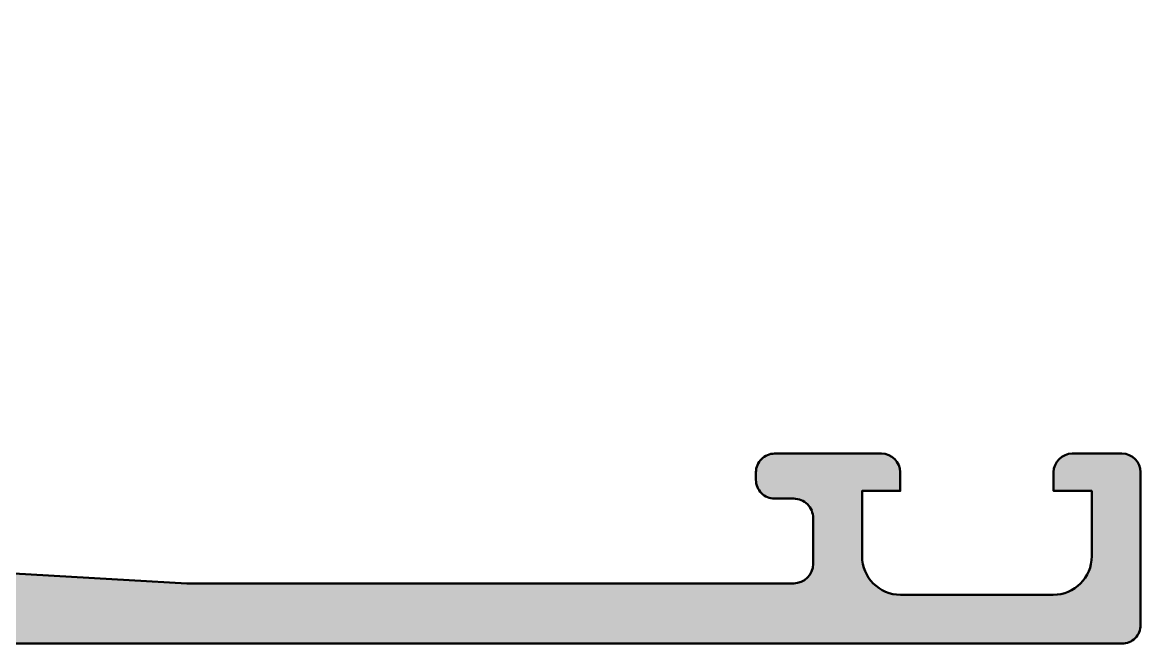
# Model space of a CAD drawing. Extents: x 0 to 69, y 0 to 90.
# Drawn here: x 39.69 to 68.99, y 0.01 to 16.29 of the extents above; entities that cross this region are included whole.
import ezdxf

# ---------------------------------------------------------------- set-up
doc = ezdxf.new("R2010")
doc.units = 0
doc.layers.add('0S-Alu contour', color=7, linetype='Continuous', lineweight=50)
doc.layers.add('0S-Alu hatch', color=252, linetype='Continuous', lineweight=25)

# ---------------------------------------------------------------- blocks, each defined once
blk = doc.blocks.new('345060__91DE6B4E_016F_4251_AE74_FF4E1AD7415A_')
at = {"layer": '0S-Alu hatch'}
h = blk.add_hatch(color=256, dxfattribs=at)
edge = h.paths.add_edge_path()
edge.add_arc((0.6999984032333144, 10.99998627631036), 0.4899862002051112, 180, 270.0000000000743)
edge.add_line((0.6999984032339497, 10.51000007610524), (6.500003635527265, 10.51000007630893))
edge.add_ellipse((6.500003635544024, 10.00000371565231), major_axis=(-0.5099963606566238, 0), ratio=1, start_angle=180, end_angle=270.0000000018827, ccw=False)
edge.add_line((7.009999996200646, 10.00000371565232), (7.009999996383241, 2.800022919192404))
edge.add_ellipse((5.999980085835121, 2.800022919194127), major_axis=(-1.010019910548119, 0), ratio=1, start_angle=90.00000000000767, end_angle=180, ccw=False)
edge.add_line((5.999980085835257, 1.790003008646007), (2.700012203218819, 1.790003008844213))
edge.add_ellipse((2.699981063762055, 2.799971869396139), major_axis=(-1.009968861031973, 0), ratio=1, start_angle=-0.0017909578662056447, end_angle=90.00176654896802, ccw=False)
edge.add_line((1.690012203223485, 2.800003439116957), (1.690012203218648, 4.4900000762957))
edge.add_line((1.690012203218648, 4.4900000762957), (1.104148215022432, 4.490000076295691))
edge.add_line((1.104148215022432, 4.490000076295691), (0.0099999999999907, 3.395859446246509))
edge.add_line((0.0099999999999907, 3.395859446246509), (0.01, 0.0099999999999909))
edge.add_line((0.01, 0.0099999999999909), (68.49999839414345, 0.0099999999867272))
edge.add_arc((68.49999839414346, 0.4999963568351112), 0.4899963568483841, 269.9999999999983, 360.0004159761844)
edge.add_line((68.98999475097894, 0.4999999142871391), (68.98999475099187, 4.500003715652372))
edge.add_arc((68.49999839033526, 4.500003715652355), 0.4899963606566047, 0, 89.9999999819175)
edge.add_line((68.4999983904899, 4.99000007630896), (67.19995618549201, 4.990000076705995))
edge.add_arc((67.19995618549353, 4.500050846644457), 0.489949230061538, 90.00000000017945, 180)
edge.add_line((66.71000695543201, 4.500050846642915), (66.71000695795836, 4.010000076295692))
edge.add_line((66.71000695795836, 4.010000076295692), (67.71000695800444, 4.010000076295692))
edge.add_line((67.71000695800444, 4.010000076295692), (67.71000695893893, 2.300046234168028))
edge.add_ellipse((66.69996373268366, 2.300046234165317), major_axis=(-1.010043226255277, 0), ratio=1, start_angle=90.00000000214987, end_angle=180, ccw=False)
edge.add_line((66.69996373272156, 1.290003007910041), (62.69996356972769, 1.290003008705006))
edge.add_ellipse((62.69996356972869, 2.299955806846226), major_axis=(-1.00995279814122, 0), ratio=1, start_angle=0, end_angle=89.99999999994321, ccw=False)
edge.add_line((61.69001077158747, 2.299955806847218), (61.69001077271376, 4.010000076295692))
edge.add_line((61.69001077271376, 4.010000076295692), (62.69001077275468, 4.010000076295692))
edge.add_line((62.69001077275468, 4.010000076295692), (62.69001077508214, 4.499951340569189))
edge.add_arc((62.19996203695695, 4.499951340545446), 0.4900487381251893, 0, 89.9999999988818)
edge.add_line((62.19996203696651, 4.990000078670635), (59.39997866218341, 4.990000076486136))
edge.add_arc((59.3999786621795, 4.500013876276467), 0.4899862002096694, 89.99999999954304, 180)
edge.add_line((58.90999246196983, 4.500013876686873), (58.90999246199434, 4.299990246478522))
edge.add_arc((59.39997958058471, 4.299990246477927), 0.4899871185903635, 180, 270.0000000007893)
edge.add_line((59.39997958059146, 3.810003127887563), (59.89998972128922, 3.810003128061016))
edge.add_ellipse((59.89998972129096, 3.300000387184165), major_axis=(-0.5100027408768506, 0), ratio=1, start_angle=180, end_angle=270.00000000019554, ccw=False)
edge.add_line((60.40999246216781, 3.300000387191899), (60.40999246217442, 2.09999479186318))
edge.add_ellipse((59.89999610150552, 2.099994791863156), major_axis=(-0.5099963606689002, 0), ratio=1, start_angle=90.00000000000318, end_angle=180, ccw=False)
edge.add_line((59.89999610150555, 1.589998431194252), (43.99971308514401, 1.589998431207495))
edge.add_line((43.99971308514401, 1.589998431207495), (37.94237358933306, 1.936131026493492))
edge.add_ellipse((37.99999317156722, 2.944476890856718), major_axis=(-1.009990791262604, 0), ratio=1, start_angle=0, end_angle=86.72952235317638, ccw=False)
edge.add_line((36.99000238030462, 2.944476890856525), (36.99000238037317, 10.09999855041686))
edge.add_ellipse((37.50000238037313, 10.09999855041682), major_axis=(-0.5099999999999625, 0), ratio=1, start_angle=269.99999999999443, end_angle=360, ccw=False)
edge.add_line((37.50000238037318, 10.60999855041679), (38.50000238037317, 10.60999855041678))
edge.add_arc((38.50000238037317, 11.0999985504168), 0.4900000000000198, 270, 360)
edge.add_line((38.9900023803732, 11.0999985504168), (38.99000238037321, 12.49262352509514))
edge.add_ellipse((39.07883882691626, 12.7675206682888), major_axis=(-0.2888950563274278, 0), ratio=1, start_angle=-1.1442552596352016, end_angle=72.09111310866109, ccw=False)
edge.add_line((38.79000138037321, 12.77328981423234), (38.79000138037321, 13.22668248697637))
edge.add_ellipse((39.07886947601637, 13.23244373576424), major_axis=(-0.288925541737143, 0), ratio=1, start_angle=-72.0866793135142, end_angle=1.1425681414917221, ccw=False)
edge.add_line((38.99000238037319, 13.50736301115258), (38.99000238037319, 15.37999807629567))
edge.add_arc((38.70000238037319, 15.37999807629567), 0.2899999999999991, 0, 90.00000000000281)
edge.add_line((38.70000238037318, 15.66999807629567), (37.7200280613304, 15.66999807629567))
edge.add_arc((37.7200280613304, 15.37999807629568), 0.2899999999999956, 90, 180)
edge.add_line((37.4300280613304, 15.37999807629568), (37.43002806133042, 12.62000007629568))
edge.add_ellipse((37.30002806133041, 12.62000007629568), major_axis=(-0.1300000000000097, 0), ratio=1, start_angle=90.00172824776911, end_angle=180, ccw=False)
edge.add_line((37.30003198260021, 12.49000007635481), (33.00015746906398, 12.48987037665471))
edge.add_ellipse((33.00014208601009, 12.99985749419659), major_axis=(-0.509987117773878, 0), ratio=1, start_angle=0, end_angle=90.00172824770078, ccw=False)
edge.add_line((32.49015496823621, 12.99985749419664), (32.49015496826393, 13.70254680913441))
edge.add_line((32.49015496826393, 13.70254680913441), (33.87951944554776, 16.10900457723269))
edge.add_arc((33.76454956760432, 16.1622891499965), 0.1267174752311344, 335.1339039779327, 455.586790040132)
edge.add_arc((34.23800685220825, 11.3221078398204), 4.990000000000035, 95.58679004012679, 162.2389628556708)
edge.add_ellipse((29.00015287327423, 12.9998705642297), major_axis=(-0.5100001876410765, 0), ratio=1, start_angle=90.00000000030212, end_angle=162.2389628556711, ccw=False)
edge.add_line((29.00015287327692, 12.48987037658862), (10.19985013003332, 12.48987037648942))
edge.add_ellipse((10.19985013003329, 12.99986041445674), major_axis=(-0.5099900379673202, 0), ratio=1, start_angle=17.744937973401022, end_angle=90.00000000000279, ccw=False)
edge.add_arc((4.961534600945421, 11.32357260042923), 4.990000000000048, 17.7449379733975, 84.36827486657207)
edge.add_arc((5.438560756069509, 16.16107941189621), 0.1290303329827779, 84.3682748665726, 203.8396471274535)
edge.add_line((5.320539264464394, 16.1089281477797), (6.709859615327918, 13.70254680913439))
edge.add_line((6.709859615327918, 13.70254680913439), (6.709859615355616, 12.99985749419703))
edge.add_ellipse((6.199872497581482, 12.99985749419684), major_axis=(-0.5099871177741333, 0), ratio=1, start_angle=89.99827175288982, end_angle=180, ccw=False)
edge.add_line((6.199857114532854, 12.48987037665471), (1.899981170481575, 12.49000007635483))
edge.add_ellipse((1.899985091750013, 12.62000007629574), major_axis=(-0.13000000000005, 0), ratio=1, start_angle=0, end_angle=89.99827175283212, ccw=False)
edge.add_line((1.769985091749963, 12.62000007629568), (1.769985091749964, 15.37999807629567))
edge.add_arc((1.479985091749957, 15.37999807629567), 0.290000000000006, 0, 90.00000000000006)
edge.add_line((1.479985091749957, 15.66999807629568), (0.5000107727071725, 15.66999807629568))
edge.add_arc((0.5000107727071715, 15.37999807629568), 0.2900000000000009, 89.99999999999982, 180)
edge.add_line((0.2100107727071705, 15.37999807629568), (0.2100107727071736, 13.50736301115257))
edge.add_ellipse((0.1211436770640071, 13.23244373576422), major_axis=(-0.2889255417371484, 0), ratio=1, start_angle=178.857431858525, end_angle=252.08667931351619, ccw=False)
edge.add_line((0.4100117727071736, 13.22668248697644), (0.4100117727071739, 12.77328981422655))
edge.add_ellipse((0.1211763205549987, 12.7675207088322), major_axis=(-0.2888930615245071, 0), ratio=1, start_angle=107.9088972147564, end_angle=181.1442551180826, ccw=False)
edge.add_line((0.2100122032177118, 12.49262547979295), (0.2100122030282032, 10.99998627630972))
edge = h.paths.add_edge_path()
edge.add_ellipse((8.900012489320941, 10.29999549865897), major_axis=(-0.5, 0), ratio=1, start_angle=270, end_angle=360, ccw=False)
edge.add_line((8.900012489320941, 10.79999549865897), (35.10000848388882, 10.79999549865897))
edge.add_ellipse((35.10000848388882, 10.29999549865897), major_axis=(-0.5, 0), ratio=1, start_angle=180, end_angle=270, ccw=False)
edge.add_line((35.60000848388881, 10.29999549865897), (35.60000848388881, 2.100006060602025))
edge.add_ellipse((35.10000848388882, 2.100006060602025), major_axis=(-0.4999999999999987, 0), ratio=1, start_angle=90, end_angle=180, ccw=False)
edge.add_line((35.10000848388882, 1.600006060602026), (8.900012489320943, 1.600006060602026))
edge.add_ellipse((8.900012489320941, 2.100006060602026), major_axis=(-0.5, 0), ratio=1, start_angle=0, end_angle=90, ccw=False)
edge.add_line((8.400012489320941, 2.100006060602026), (8.400012489320941, 10.29999549865897))
at = {"layer": '0S-Alu contour', "color": 7}
for points in [[(5.320539264464394, 16.1089281477797), (6.709859615327918, 13.70254680913439), (6.709859615355616, 12.99985749419703)], [(32.49015496823621, 12.99985749419664), (32.49015496826393, 13.70254680913441), (33.87951944554776, 16.10900457723269)], [(1.479985091749957, 15.66999807629568), (0.5000107727071725, 15.66999807629568)], [(38.70000238037318, 15.66999807629567), (37.7200280613304, 15.66999807629567)], [(0.2100107727071705, 15.37999807629568), (0.2100107727071736, 13.50736301115257)], [(1.769985091749963, 12.62000007629568), (1.769985091749964, 15.37999807629567)], [(37.4300280613304, 15.37999807629568), (37.43002806133042, 12.62000007629568)], [(38.99000238037319, 13.50736301115258), (38.99000238037319, 15.37999807629567)], [(0.4100117727071736, 13.22668248697644), (0.4100117727071739, 12.77328981422655)], [(38.79000138037321, 12.77328981423234), (38.79000138037321, 13.22668248697637)], [(0.2100122032177118, 12.49262547979295), (0.2100122030282032, 10.99998627630972)], [(6.199857114532854, 12.48987037665471), (1.899981170481575, 12.49000007635483)], [(29.00015287327692, 12.48987037658862), (10.19985013003332, 12.48987037648942)], [(37.30003198260021, 12.49000007635481), (33.00015746906398, 12.48987037665471)], [(38.9900023803732, 11.0999985504168), (38.99000238037321, 12.49262352509514)], [(8.900012489320941, 10.79999549865897), (35.10000848388882, 10.79999549865897)], [(37.50000238037318, 10.60999855041679), (38.50000238037317, 10.60999855041678)], [(0.6999984032339497, 10.51000007610524), (6.500003635527265, 10.51000007630893)], [(8.400012489320941, 2.100006060602026), (8.400012489320941, 10.29999549865897)], [(35.60000848388881, 10.29999549865897), (35.60000848388881, 2.100006060602025)], [(7.009999996200646, 10.00000371565232), (7.009999996383241, 2.800022919192404)], [(36.99000238030462, 2.944476890856525), (36.99000238037317, 10.09999855041686)], [(62.19996203696651, 4.990000078670635), (59.39997866218341, 4.990000076486136)], [(68.4999983904899, 4.99000007630896), (67.19995618549201, 4.990000076705995)], [(1.690012203223485, 2.800003439116957), (1.690012203218648, 4.4900000762957), (1.104148215022432, 4.490000076295691), (0.0099999999999907, 3.395859446246509), (0.01, 0.0099999999999909), (68.49999839414345, 0.0099999999867272)], [(58.90999246196983, 4.500013876686873), (58.90999246199434, 4.299990246478522)], [(61.69001077158747, 2.299955806847218), (61.69001077271376, 4.010000076295692), (62.69001077275468, 4.010000076295692), (62.69001077508214, 4.499951340569189)], [(66.71000695543201, 4.500050846642915), (66.71000695795836, 4.010000076295692), (67.71000695800444, 4.010000076295692), (67.71000695893893, 2.300046234168028)], [(68.98999475097894, 0.4999999142871391), (68.98999475099187, 4.500003715652372)], [(59.39997958059146, 3.810003127887563), (59.89998972128922, 3.810003128061016)], [(60.40999246216781, 3.300000387191899), (60.40999246217442, 2.09999479186318)], [(5.999980085835257, 1.790003008646007), (2.700012203218819, 1.790003008844213)], [(59.89999610150555, 1.589998431194252), (43.99971308514401, 1.589998431207495), (37.94237358933306, 1.936131026493492)], [(35.10000848388882, 1.600006060602026), (8.900012489320941, 1.600006060602026)], [(66.69996373272156, 1.290003007910041), (62.69996356972769, 1.290003008705006)]]:
    blk.add_lwpolyline(points, dxfattribs=at)
for centre, radius, start, end in [((5.438560756069509, 16.16107941189621), 0.1290303329827779, 84.3682748665726, 203.8396471274535), ((4.961534600945421, 11.32357260042923), 4.990000000000048, 17.7449379733975, 84.36827486657207), ((34.23800685220825, 11.3221078398204), 4.990000000000035, 95.58679004012679, 162.2389628556708), ((33.76454956760432, 16.1622891499965), 0.1267174752311344, 335.1339039779327, 95.58679004013202), ((0.5000107727071715, 15.37999807629568), 0.2900000000000009, 89.99999999999982, 180), ((1.479985091749957, 15.37999807629567), 0.290000000000006, 0, 90.00000000000006), ((37.7200280613304, 15.37999807629568), 0.2899999999999956, 90, 180), ((38.70000238037319, 15.37999807629567), 0.2899999999999991, 0, 90.00000000000281), ((0.6999984032333144, 10.99998627631036), 0.4899862002051112, 180, 270.0000000000743), ((38.50000238037317, 11.0999985504168), 0.4900000000000198, 270, 0), ((59.3999786621795, 4.500013876276467), 0.4899862002096694, 89.99999999954304, 180), ((62.19996203695695, 4.499951340545446), 0.4900487381251893, 0, 89.9999999988818), ((67.19995618549353, 4.500050846644457), 0.489949230061538, 90.00000000017945, 180), ((68.49999839033526, 4.500003715652355), 0.4899963606566047, 0, 89.9999999819175), ((59.39997958058471, 4.299990246477927), 0.4899871185903635, 180, 270.0000000007893), ((68.49999839414346, 0.4999963568351112), 0.4899963568483841, 269.9999999999983, 0.000415976184362)]:
    blk.add_arc(centre, radius, start, end, dxfattribs=at)
at = {"layer": '0S-Alu contour', "color": 7, "extrusion": (0, 0, -1)}
for centre, radius, start, end in [((-0.1211436770640071, 13.23244373576422), 0.2889255417371484, 107.9133206864838, 181.1425681414751), ((-39.07886947601637, 13.23244373576424), 0.288925541737143, 358.8574318585083, 72.08667931351428), ((-6.199872497581482, 12.99985749419684), 0.5099871177741333, 180, 270.0017282471102), ((-33.00014208601009, 12.99985749419659), 0.509987117773878, 269.9982717522992, 0), ((-0.1211763205549987, 12.7675207088322), 0.2888930615245071, 178.8557448819174, 252.0911027852436), ((-1.899985091750013, 12.62000007629574), 0.13000000000005, 270.0017282471679, 0), ((-10.19985013003329, 12.99986041445674), 0.5099900379673202, 269.9999999999972, 342.255062026599), ((-29.00015287327423, 12.9998705642297), 0.5100001876410765, 197.761037144329, 269.9999999996979), ((-37.30002806133041, 12.62000007629568), 0.1300000000000097, 180, 269.9982717522309), ((-39.07883882691626, 12.7675206682888), 0.2888950563274278, 287.9088868913389, 1.144255259635176), ((-8.900012489320941, 10.29999549865897), 0.5, 0, 90), ((-35.10000848388882, 10.29999549865897), 0.5, 90, 180), ((-37.50000238037313, 10.09999855041682), 0.5099999999999625, 0, 90.00000000000557), ((-6.500003635544024, 10.00000371565231), 0.5099963606566238, 89.9999999981173, 180), ((-59.89998972129096, 3.300000387184165), 0.5100027408768506, 89.99999999980444, 180), ((-37.99999317156722, 2.944476890856718), 1.009990791262604, 273.2704776468236, 0), ((-2.699981063762055, 2.799971869396139), 1.009968861031973, 269.998233451032, 0.0017909578662617), ((-5.999980085835121, 2.800022919194127), 1.010019910548119, 180, 269.9999999999923), ((-8.900012489320941, 2.100006060602026), 0.5, 270, 0), ((-35.10000848388882, 2.100006060602025), 0.4999999999999987, 180, 270), ((-59.89999610150552, 2.099994791863156), 0.5099963606689002, 180, 269.9999999999968), ((-62.69996356972869, 2.299955806846226), 1.00995279814122, 270.0000000000569, 0), ((-66.69996373268366, 2.300046234165317), 1.010043226255277, 180, 269.9999999978501)]:
    blk.add_arc(centre, radius, start, end, dxfattribs=at)
blk = doc.blocks.new('430470__A7119363_1BAD_44AD_94CD_E9ED10CB6213_')
at = {"layer": '0S-Alu contour', "color": 7}
blk.add_blockref('345060__91DE6B4E_016F_4251_AE74_FF4E1AD7415A_', (0, 0), dxfattribs=at)

msp = doc.modelspace()

# ---------------------------------------------------------------- block references
at = {"layer": '0S-Alu contour', "color": 7}
msp.add_blockref('430470__A7119363_1BAD_44AD_94CD_E9ED10CB6213_', (0, 0), dxfattribs=at)

doc.saveas('drawing.dxf')
